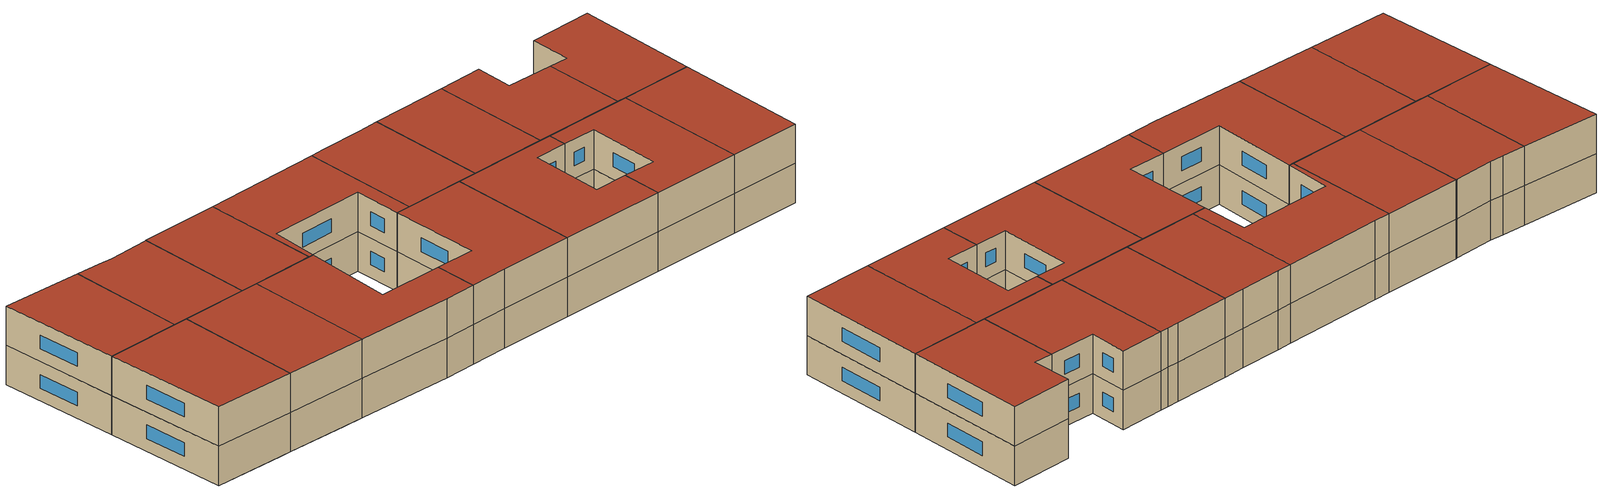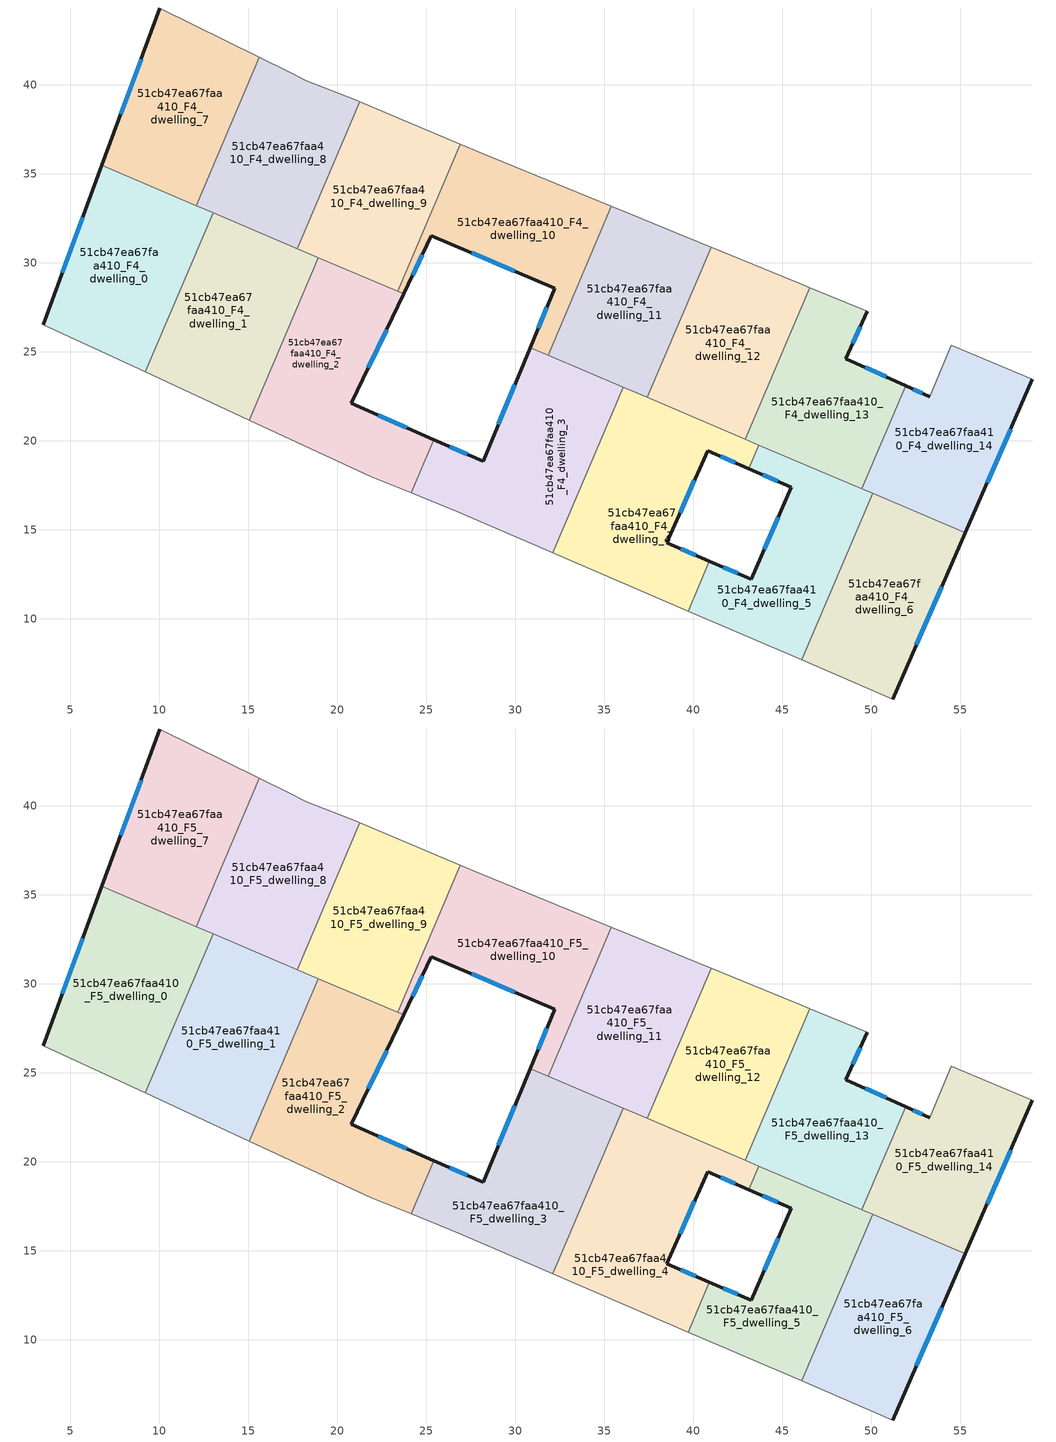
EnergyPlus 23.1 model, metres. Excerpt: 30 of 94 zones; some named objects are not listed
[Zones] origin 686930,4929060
51cb47ea67faa410_F4_dwelling_0
 floor to 51cb47ea67faa410_F3_dwelling_0 (EU_floor_Construction): 12.28,33.13 8.48,24.21 3.47,26.53 6.77,35.47 z12
 floor to 51cb47ea67faa410_F3_dwelling_1 (EU_floor_Construction): 13.03,32.81 9.22,23.86 8.48,24.21 12.28,33.13 z12
 wall outside (EU_wall_Construction): 6.77,35.47 3.47,26.53 z12:15
 wall to 51cb47ea67faa410_F4_dwelling_1 (EU_wall_Construction): 9.22,23.86 13.03,32.81 z12:15
 wall adiabatic (EU_wall_Construction): 3.47,26.53 9.22,23.86 z12:15
 wall to 51cb47ea67faa410_F4_dwelling_7 (EU_wall_Construction): 12.07,33.22 6.77,35.47 z12:15
 wall to 51cb47ea67faa410_F4_dwelling_8 (EU_wall_Construction): 13.03,32.81 12.07,33.22 z12:15
 window (EU_Window_Construction): 5.7,32.56 4.54,29.44 z12.98:14.02
51cb47ea67faa410_F4_dwelling_1
 floor to 51cb47ea67faa410_F3_dwelling_1 (EU_floor_Construction): 17.47,30.92 13.61,21.83 9.22,23.86 13.03,32.81 z12
 floor to 51cb47ea67faa410_F3_dwelling_2 (EU_floor_Construction): 18.94,30.29 15.06,21.16 13.61,21.83 17.47,30.92 z12
 wall to 51cb47ea67faa410_F4_dwelling_2 (EU_wall_Construction): 15.06,21.16 18.94,30.29 z12:15
 wall adiabatic (EU_wall_Construction): 9.22,23.86 15.06,21.16 z12:15
 wall to 51cb47ea67faa410_F4_dwelling_8 (EU_wall_Construction): 17.75,30.8 13.03,32.81 z12:15
 wall to 51cb47ea67faa410_F4_dwelling_9 (EU_wall_Construction): 18.94,30.29 17.75,30.8 z12:15
51cb47ea67faa410_F4_dwelling_10
 floor to 51cb47ea67faa410_F3_dwelling_11 (EU_floor_Construction): 35.41,33.17 31.85,24.8 30.84,25.23 32.23,28.58 25.29,31.51 23.73,28.25 23.41,28.39 26.93,36.66 28.13,36.15 z12
 wall outside (EU_wall_Construction): 23.73,28.25 25.29,31.51 32.23,28.58 30.84,25.23 z12:15
 wall to 51cb47ea67faa410_F4_dwelling_9 (EU_wall_Construction): 26.93,36.66 23.41,28.39 z12:15
 wall adiabatic (EU_wall_Construction): 35.41,33.17 28.13,36.15 26.93,36.66 z12:15
 wall to 51cb47ea67faa410_F4_dwelling_11 (EU_wall_Construction): 31.85,24.8 35.41,33.17 z12:15
 wall to 51cb47ea67faa410_F4_dwelling_2 (EU_wall_Construction): 23.41,28.39 23.73,28.25 z12:15
 wall to 51cb47ea67faa410_F4_dwelling_3 (EU_wall_Construction): 30.84,25.23 31.85,24.8 z12:15
 window (EU_Window_Construction): 24.24,29.31 24.78,30.45 / 31.78,27.49 31.29,26.32 / 27.55,30.56 29.97,29.53 z12.98:14.02
51cb47ea67faa410_F4_dwelling_11
 floor to 51cb47ea67faa410_F3_dwelling_12 (EU_floor_Construction): 39.5,31.49 41.01,30.87 37.42,22.43 31.85,24.8 35.41,33.17 36.44,32.75 z12
 wall adiabatic (EU_wall_Construction): 41.01,30.87 39.5,31.49 36.44,32.75 35.41,33.17 z12:15
 wall to 51cb47ea67faa410_F4_dwelling_12 (EU_wall_Construction): 37.42,22.43 41.01,30.87 z12:15
 wall to 51cb47ea67faa410_F4_dwelling_4 (EU_wall_Construction): 36.07,23 37.42,22.43 z12:15
 wall to 51cb47ea67faa410_F4_dwelling_3 (EU_wall_Construction): 31.85,24.8 36.07,23 z12:15
51cb47ea67faa410_F4_dwelling_12
 floor to 51cb47ea67faa410_F3_dwelling_13 (EU_floor_Construction): 45.96,28.85 46.56,28.6 42.93,20.08 37.42,22.43 41.01,30.87 45.06,29.22 z12
 wall to 51cb47ea67faa410_F4_dwelling_13 (EU_wall_Construction): 42.93,20.08 46.56,28.6 z12:15
 wall adiabatic (EU_wall_Construction): 46.56,28.6 45.96,28.85 45.06,29.22 41.01,30.87 z12:15
 wall to 51cb47ea67faa410_F4_dwelling_4 (EU_wall_Construction): 37.42,22.43 42.93,20.08 z12:15
51cb47ea67faa410_F4_dwelling_13
 floor to 51cb47ea67faa410_F3_dwelling_14 (EU_floor_Construction): 49.78,27.29 48.59,24.62 51.94,23.1 49.47,17.3 42.93,20.08 46.56,28.6 z12
 wall outside (EU_wall_Construction): 51.94,23.1 48.59,24.62 49.78,27.29 z12:15
 wall to 51cb47ea67faa410_F4_dwelling_14 (EU_wall_Construction): 49.47,17.3 51.94,23.1 z12:15
 wall adiabatic (EU_wall_Construction): 49.78,27.29 46.56,28.6 z12:15
 wall to 51cb47ea67faa410_F4_dwelling_5 (EU_wall_Construction): 43.69,19.76 49.47,17.3 z12:15
 wall to 51cb47ea67faa410_F4_dwelling_4 (EU_wall_Construction): 42.93,20.08 43.69,19.76 z12:15
 window (EU_Window_Construction): 48.98,25.49 49.39,26.42 / 50.85,23.59 49.68,24.12 z12.98:14.02
51cb47ea67faa410_F4_dwelling_14
 floor to 51cb47ea67faa410_F3_dwelling_15 (EU_floor_Construction): 59.07,23.46 55.29,14.83 49.47,17.3 51.94,23.1 53.31,22.48 54.5,25.36 z12
 wall outside (EU_wall_Construction): 55.29,14.83 59.07,23.46 / 53.31,22.48 51.94,23.1 z12:15
 wall adiabatic (EU_wall_Construction): 59.07,23.46 54.5,25.36 53.31,22.48 z12:15
 wall to 51cb47ea67faa410_F4_dwelling_6 (EU_wall_Construction): 50.09,17.04 55.29,14.83 z12:15
 wall to 51cb47ea67faa410_F4_dwelling_5 (EU_wall_Construction): 49.47,17.3 50.09,17.04 z12:15
 window (EU_Window_Construction): 56.52,17.63 57.84,20.65 / 52.86,22.68 52.38,22.9 z12.98:14.02
51cb47ea67faa410_F4_dwelling_2
 floor to 51cb47ea67faa410_F3_dwelling_2 (EU_floor_Construction): 22.58,28.74 18.64,19.5 15.06,21.16 18.94,30.29 z12
 floor to 51cb47ea67faa410_F3_dwelling_3 (EU_floor_Construction): 23.73,28.25 20.79,22.1 25.42,20.07 24.15,17.07 21.9,17.99 18.64,19.5 22.58,28.74 z12
 wall outside (EU_wall_Construction): 25.42,20.07 20.79,22.1 23.73,28.25 z12:15
 wall adiabatic (EU_wall_Construction): 15.06,21.16 21.9,17.99 24.15,17.07 z12:15
 wall to 51cb47ea67faa410_F4_dwelling_3 (EU_wall_Construction): 24.15,17.07 25.42,20.07 z12:15
 wall to 51cb47ea67faa410_F4_dwelling_9 (EU_wall_Construction): 23.41,28.39 18.94,30.29 z12:15
 window (EU_Window_Construction): 21.75,24.1 22.78,26.25 / 23.92,20.73 22.3,21.44 z12.98:14.02
51cb47ea67faa410_F4_dwelling_3
 floor to 51cb47ea67faa410_F3_dwelling_3 (EU_floor_Construction): 32.55,24.5 28.59,15.22 26.83,15.98 24.15,17.07 25.42,20.07 28.2,18.85 30.84,25.23 z12
 floor to 51cb47ea67faa410_F3_dwelling_4 (EU_floor_Construction): 36.07,23 32.11,13.71 28.59,15.22 32.55,24.5 z12
 wall outside (EU_wall_Construction): 30.84,25.23 28.2,18.85 25.42,20.07 z12:15
 wall adiabatic (EU_wall_Construction): 24.15,17.07 26.83,15.98 32.11,13.71 z12:15
 wall to 51cb47ea67faa410_F4_dwelling_4 (EU_wall_Construction): 32.11,13.71 36.07,23 z12:15
 window (EU_Window_Construction): 27.3,19.24 26.33,19.67 / 29.98,23.15 29.06,20.92 z12.98:14.02
51cb47ea67faa410_F4_dwelling_4
 floor to 51cb47ea67faa410_F3_dwelling_4 (EU_floor_Construction): 37.58,22.36 33.62,13.06 32.11,13.71 36.07,23 z12
 floor to 51cb47ea67faa410_F3_dwelling_5 (EU_floor_Construction): 43.69,19.76 43.13,18.44 40.81,19.45 38.53,14.28 40.92,13.23 39.72,10.43 33.62,13.06 37.58,22.36 z12
 wall outside (EU_wall_Construction): 40.92,13.24 38.53,14.28 40.81,19.45 43.13,18.44 z12:15
 wall to 51cb47ea67faa410_F4_dwelling_5 (EU_wall_Construction): 39.72,10.43 40.92,13.24 / 43.13,18.44 43.69,19.76 z12:15
 wall adiabatic (EU_wall_Construction): 32.11,13.71 39.72,10.43 z12:15
 window (EU_Window_Construction): 41.56,19.12 42.38,18.77 / 39.27,15.96 40.07,17.77 / 40.14,13.57 39.31,13.94 z12.98:14.02
51cb47ea67faa410_F4_dwelling_5
 floor to 51cb47ea67faa410_F3_dwelling_6 (EU_floor_Construction): 50.09,17.04 46.11,7.68 40.23,10.21 41.42,13.01 43.27,12.21 45.52,17.4 43.64,18.22 44.2,19.54 z12
 floor to 51cb47ea67faa410_F3_dwelling_5 (EU_floor_Construction): 41.42,13.01 40.23,10.21 39.72,10.43 40.92,13.23 z12; 44.2,19.54 43.64,18.22 43.13,18.44 43.69,19.76 z12
 wall outside (EU_wall_Construction): 43.13,18.44 45.52,17.4 43.27,12.21 40.92,13.24 z12:15
 wall to 51cb47ea67faa410_F4_dwelling_6 (EU_wall_Construction): 46.11,7.68 50.09,17.04 z12:15
 wall adiabatic (EU_wall_Construction): 39.72,10.43 46.11,7.68 z12:15
 window (EU_Window_Construction): 42.5,12.54 41.68,12.9 / 44.79,15.71 44,13.9 / 43.91,18.1 44.74,17.74 z12.98:14.02
51cb47ea67faa410_F4_dwelling_6
 floor to 51cb47ea67faa410_F3_dwelling_7 (EU_floor_Construction): 55.29,14.83 51.21,5.49 46.27,7.61 50.25,16.97 z12
 floor to 51cb47ea67faa410_F3_dwelling_6 (EU_floor_Construction): 50.25,16.97 46.27,7.61 46.11,7.68 50.09,17.04 z12
 wall outside (EU_wall_Construction): 51.21,5.49 55.29,14.83 z12:15
 wall adiabatic (EU_wall_Construction): 46.11,7.68 51.21,5.49 z12:15
 window (EU_Window_Construction): 52.54,8.53 53.96,11.79 z12.98:14.02
51cb47ea67faa410_F4_dwelling_7
 floor to 51cb47ea67faa410_F3_dwelling_8 (EU_floor_Construction): 15.61,41.55 12.07,33.21 6.77,35.47 10.04,44.32 z12
 wall outside (EU_wall_Construction): 10.04,44.32 6.77,35.47 z12:15
 wall to 51cb47ea67faa410_F4_dwelling_8 (EU_wall_Construction): 12.07,33.21 15.61,41.55 z12:15
 wall adiabatic (EU_wall_Construction): 15.61,41.55 10.04,44.32 z12:15
 window (EU_Window_Construction): 8.98,41.44 7.83,38.35 z12.98:14.02
51cb47ea67faa410_F4_dwelling_8
 floor to 51cb47ea67faa410_F3_dwelling_9 (EU_floor_Construction): 21.16,39.1 21.26,39.05 17.75,30.8 12.07,33.21 15.61,41.55 17.27,40.73 18.27,40.23 z12
 wall adiabatic (EU_wall_Construction): 21.26,39.05 21.16,39.1 18.27,40.23 17.27,40.73 15.61,41.55 z12:15
 wall to 51cb47ea67faa410_F4_dwelling_9 (EU_wall_Construction): 17.75,30.8 21.26,39.05 z12:15
51cb47ea67faa410_F4_dwelling_9
 floor to 51cb47ea67faa410_F3_dwelling_10 (EU_floor_Construction): 26.93,36.66 23.41,28.39 17.75,30.8 21.26,39.05 z12
 wall adiabatic (EU_wall_Construction): 26.93,36.66 21.26,39.05 z12:15
51cb47ea67faa410_F5_dwelling_0
 floor to 51cb47ea67faa410_F4_dwelling_0 (EU_floor_Construction): 13.03,32.81 9.22,23.86 3.47,26.53 6.77,35.47 z15
 wall outside (EU_wall_Construction): 6.77,35.47 3.47,26.53 z15:18
 wall to 51cb47ea67faa410_F5_dwelling_1 (EU_wall_Construction): 9.22,23.86 13.03,32.81 z15:18
 wall adiabatic (EU_wall_Construction): 3.47,26.53 9.22,23.86 z15:18
 wall to 51cb47ea67faa410_F5_dwelling_7 (EU_wall_Construction): 12.07,33.22 6.77,35.47 z15:18
 wall to 51cb47ea67faa410_F5_dwelling_8 (EU_wall_Construction): 13.03,32.81 12.07,33.22 z15:18
 window (EU_Window_Construction): 5.7,32.56 4.54,29.44 z15.98:17.02
 roof outside (EU_roof_Construction): 9.22,23.86 13.03,32.81 6.77,35.47 3.47,26.53 z18
51cb47ea67faa410_F5_dwelling_1
 floor to 51cb47ea67faa410_F4_dwelling_1 (EU_floor_Construction): 18.94,30.29 15.06,21.16 9.22,23.86 13.03,32.81 z15
 wall to 51cb47ea67faa410_F5_dwelling_2 (EU_wall_Construction): 15.06,21.16 18.94,30.29 z15:18
 wall adiabatic (EU_wall_Construction): 9.22,23.86 15.06,21.16 z15:18
 wall to 51cb47ea67faa410_F5_dwelling_8 (EU_wall_Construction): 17.75,30.8 13.03,32.81 z15:18
 wall to 51cb47ea67faa410_F5_dwelling_9 (EU_wall_Construction): 18.94,30.29 17.75,30.8 z15:18
 roof outside (EU_roof_Construction): 15.06,21.16 18.94,30.29 13.03,32.81 9.22,23.86 z18
51cb47ea67faa410_F5_dwelling_10
 floor to 51cb47ea67faa410_F4_dwelling_10 (EU_floor_Construction): 35.41,33.17 31.85,24.8 30.84,25.23 32.23,28.58 25.29,31.51 23.73,28.25 23.41,28.39 26.93,36.66 28.13,36.15 z15
 wall outside (EU_wall_Construction): 23.73,28.25 25.29,31.51 32.23,28.58 30.84,25.23 z15:18
 wall to 51cb47ea67faa410_F5_dwelling_9 (EU_wall_Construction): 26.93,36.66 23.41,28.39 z15:18
 wall adiabatic (EU_wall_Construction): 35.41,33.17 28.13,36.15 26.93,36.66 z15:18
 wall to 51cb47ea67faa410_F5_dwelling_11 (EU_wall_Construction): 31.85,24.8 35.41,33.17 z15:18
 wall to 51cb47ea67faa410_F5_dwelling_2 (EU_wall_Construction): 23.41,28.39 23.73,28.25 z15:18
 wall to 51cb47ea67faa410_F5_dwelling_3 (EU_wall_Construction): 30.84,25.23 31.85,24.8 z15:18
 window (EU_Window_Construction): 24.24,29.31 24.78,30.45 / 31.78,27.49 31.29,26.32 / 27.55,30.56 29.97,29.53 z15.98:17.02
 roof outside (EU_roof_Construction): 31.85,24.8 35.41,33.17 28.13,36.15 26.93,36.66 23.41,28.39 23.73,28.25 25.29,31.51 32.23,28.58 30.84,25.23 z18
51cb47ea67faa410_F5_dwelling_11
 floor to 51cb47ea67faa410_F4_dwelling_11 (EU_floor_Construction): 39.5,31.49 41.01,30.87 37.42,22.43 31.85,24.8 35.41,33.17 36.44,32.75 z15
 wall adiabatic (EU_wall_Construction): 41.01,30.87 39.5,31.49 36.44,32.75 35.41,33.17 z15:18
 wall to 51cb47ea67faa410_F5_dwelling_12 (EU_wall_Construction): 37.42,22.43 41.01,30.87 z15:18
 wall to 51cb47ea67faa410_F5_dwelling_4 (EU_wall_Construction): 36.07,23 37.42,22.43 z15:18
 wall to 51cb47ea67faa410_F5_dwelling_3 (EU_wall_Construction): 31.85,24.8 36.07,23 z15:18
 roof outside (EU_roof_Construction): 37.42,22.43 41.01,30.87 39.5,31.49 36.44,32.75 35.41,33.17 31.85,24.8 z18
51cb47ea67faa410_F5_dwelling_12
 floor to 51cb47ea67faa410_F4_dwelling_12 (EU_floor_Construction): 45.96,28.85 46.56,28.6 42.93,20.08 37.42,22.43 41.01,30.87 45.06,29.22 z15
 wall to 51cb47ea67faa410_F5_dwelling_13 (EU_wall_Construction): 42.93,20.08 46.56,28.6 z15:18
 wall adiabatic (EU_wall_Construction): 46.56,28.6 45.96,28.85 45.06,29.22 41.01,30.87 z15:18
 wall to 51cb47ea67faa410_F5_dwelling_4 (EU_wall_Construction): 37.42,22.43 42.93,20.08 z15:18
 roof outside (EU_roof_Construction): 42.93,20.08 46.56,28.6 45.96,28.85 45.06,29.22 41.01,30.87 37.42,22.43 z18
51cb47ea67faa410_F5_dwelling_13
 floor to 51cb47ea67faa410_F4_dwelling_13 (EU_floor_Construction): 49.78,27.29 48.59,24.62 51.94,23.1 49.47,17.3 42.93,20.08 46.56,28.6 z15
 wall outside (EU_wall_Construction): 51.94,23.1 48.59,24.62 49.78,27.29 z15:18
 wall to 51cb47ea67faa410_F5_dwelling_14 (EU_wall_Construction): 49.47,17.3 51.94,23.1 z15:18
 wall adiabatic (EU_wall_Construction): 49.78,27.29 46.56,28.6 z15:18
 wall to 51cb47ea67faa410_F5_dwelling_5 (EU_wall_Construction): 43.69,19.76 49.47,17.3 z15:18
 wall to 51cb47ea67faa410_F5_dwelling_4 (EU_wall_Construction): 42.93,20.08 43.69,19.76 z15:18
 window (EU_Window_Construction): 48.98,25.49 49.39,26.42 / 50.85,23.59 49.68,24.12 z15.98:17.02
 roof outside (EU_roof_Construction): 49.47,17.3 51.94,23.1 48.59,24.62 49.78,27.29 46.56,28.6 42.93,20.08 z18
51cb47ea67faa410_F5_dwelling_14
 floor to 51cb47ea67faa410_F4_dwelling_14 (EU_floor_Construction): 59.07,23.46 55.29,14.83 49.47,17.3 51.94,23.1 53.31,22.48 54.5,25.36 z15
 wall outside (EU_wall_Construction): 55.29,14.83 59.07,23.46 / 53.31,22.48 51.94,23.1 z15:18
 wall adiabatic (EU_wall_Construction): 59.07,23.46 54.5,25.36 53.31,22.48 z15:18
 wall to 51cb47ea67faa410_F5_dwelling_6 (EU_wall_Construction): 50.09,17.04 55.29,14.83 z15:18
 wall to 51cb47ea67faa410_F5_dwelling_5 (EU_wall_Construction): 49.47,17.3 50.09,17.04 z15:18
 window (EU_Window_Construction): 56.52,17.63 57.84,20.65 / 52.86,22.68 52.38,22.9 z15.98:17.02
 roof outside (EU_roof_Construction): 55.29,14.83 59.07,23.46 54.5,25.36 53.31,22.48 51.94,23.1 49.47,17.3 z18
51cb47ea67faa410_F5_dwelling_2
 floor to 51cb47ea67faa410_F4_dwelling_2 (EU_floor_Construction): 23.73,28.25 20.79,22.1 25.42,20.07 24.15,17.07 21.9,17.99 15.06,21.16 18.94,30.29 z15
 wall outside (EU_wall_Construction): 25.42,20.07 20.79,22.1 23.73,28.25 z15:18
 wall adiabatic (EU_wall_Construction): 15.06,21.16 21.9,17.99 24.15,17.07 z15:18
 wall to 51cb47ea67faa410_F5_dwelling_3 (EU_wall_Construction): 24.15,17.07 25.42,20.07 z15:18
 wall to 51cb47ea67faa410_F5_dwelling_9 (EU_wall_Construction): 23.41,28.39 18.94,30.29 z15:18
 window (EU_Window_Construction): 21.75,24.1 22.78,26.25 / 23.92,20.73 22.3,21.44 z15.98:17.02
 roof outside (EU_roof_Construction): 24.15,17.07 25.42,20.07 20.79,22.1 23.73,28.25 18.94,30.29 15.06,21.16 21.9,17.99 z18
51cb47ea67faa410_F5_dwelling_3
 floor to 51cb47ea67faa410_F4_dwelling_3 (EU_floor_Construction): 36.07,23 32.11,13.71 26.83,15.98 24.15,17.07 25.42,20.07 28.2,18.85 30.84,25.23 z15
 wall outside (EU_wall_Construction): 30.84,25.23 28.2,18.85 25.42,20.07 z15:18
 wall adiabatic (EU_wall_Construction): 24.15,17.07 26.83,15.98 32.11,13.71 z15:18
 wall to 51cb47ea67faa410_F5_dwelling_4 (EU_wall_Construction): 32.11,13.71 36.07,23 z15:18
 window (EU_Window_Construction): 27.3,19.24 26.33,19.67 / 29.98,23.15 29.06,20.92 z15.98:17.02
 roof outside (EU_roof_Construction): 32.11,13.71 36.07,23 30.84,25.23 28.2,18.85 25.42,20.07 24.15,17.07 26.83,15.98 z18
51cb47ea67faa410_F5_dwelling_4
 floor to 51cb47ea67faa410_F4_dwelling_4 (EU_floor_Construction): 43.69,19.76 43.13,18.44 40.81,19.45 38.53,14.28 40.92,13.24 39.72,10.43 32.11,13.71 36.07,23 z15
 wall outside (EU_wall_Construction): 40.92,13.24 38.53,14.28 40.81,19.45 43.13,18.44 z15:18
 wall to 51cb47ea67faa410_F5_dwelling_5 (EU_wall_Construction): 39.72,10.43 40.92,13.24 / 43.13,18.44 43.69,19.76 z15:18
 wall adiabatic (EU_wall_Construction): 32.11,13.71 39.72,10.43 z15:18
 window (EU_Window_Construction): 41.56,19.12 42.38,18.77 / 39.27,15.96 40.07,17.77 / 40.14,13.57 39.31,13.94 z15.98:17.02
 roof outside (EU_roof_Construction): 40.92,13.24 38.53,14.28 40.81,19.45 43.13,18.44 43.69,19.76 36.07,23 32.11,13.71 39.72,10.43 z18
51cb47ea67faa410_F5_dwelling_5
 floor to 51cb47ea67faa410_F4_dwelling_5 (EU_floor_Construction): 50.09,17.04 46.11,7.68 39.72,10.43 40.92,13.24 43.27,12.21 45.52,17.4 43.13,18.44 43.69,19.76 z15
 wall outside (EU_wall_Construction): 43.13,18.44 45.52,17.4 43.27,12.21 40.92,13.24 z15:18
 wall to 51cb47ea67faa410_F5_dwelling_6 (EU_wall_Construction): 46.11,7.68 50.09,17.04 z15:18
 wall adiabatic (EU_wall_Construction): 39.72,10.43 46.11,7.68 z15:18
 window (EU_Window_Construction): 42.5,12.54 41.68,12.9 / 44.79,15.71 44,13.9 / 43.91,18.1 44.74,17.74 z15.98:17.02
 roof outside (EU_roof_Construction): 46.11,7.68 50.09,17.04 43.69,19.76 43.13,18.44 45.52,17.4 43.27,12.21 40.92,13.24 39.72,10.43 z18
51cb47ea67faa410_F5_dwelling_6
 floor to 51cb47ea67faa410_F4_dwelling_6 (EU_floor_Construction): 55.29,14.83 51.21,5.49 46.11,7.68 50.09,17.04 z15
 wall outside (EU_wall_Construction): 51.21,5.49 55.29,14.83 z15:18
 wall adiabatic (EU_wall_Construction): 46.11,7.68 51.21,5.49 z15:18
 window (EU_Window_Construction): 52.54,8.53 53.96,11.79 z15.98:17.02
 roof outside (EU_roof_Construction): 51.21,5.49 55.29,14.83 50.09,17.04 46.11,7.68 z18
51cb47ea67faa410_F5_dwelling_7
 floor to 51cb47ea67faa410_F4_dwelling_7 (EU_floor_Construction): 15.61,41.55 12.07,33.21 6.77,35.47 10.04,44.32 z15
 wall outside (EU_wall_Construction): 10.04,44.32 6.77,35.47 z15:18
 wall to 51cb47ea67faa410_F5_dwelling_8 (EU_wall_Construction): 12.07,33.21 15.61,41.55 z15:18
 wall adiabatic (EU_wall_Construction): 15.61,41.55 10.04,44.32 z15:18
 window (EU_Window_Construction): 8.98,41.44 7.83,38.35 z15.98:17.02
 roof outside (EU_roof_Construction): 12.07,33.21 15.61,41.55 10.04,44.32 6.77,35.47 z18
51cb47ea67faa410_F5_dwelling_8
 floor to 51cb47ea67faa410_F4_dwelling_8 (EU_floor_Construction): 21.16,39.1 21.26,39.05 17.75,30.8 12.07,33.21 15.61,41.55 17.27,40.73 18.27,40.23 z15
 wall adiabatic (EU_wall_Construction): 21.26,39.05 21.16,39.1 18.27,40.23 17.27,40.73 15.61,41.55 z15:18
 wall to 51cb47ea67faa410_F5_dwelling_9 (EU_wall_Construction): 17.75,30.8 21.26,39.05 z15:18
 roof outside (EU_roof_Construction): 17.75,30.8 21.26,39.05 21.16,39.1 18.27,40.23 17.27,40.73 15.61,41.55 12.07,33.21 z18
51cb47ea67faa410_F5_dwelling_9
 floor to 51cb47ea67faa410_F4_dwelling_9 (EU_floor_Construction): 26.93,36.66 23.41,28.39 17.75,30.8 21.26,39.05 z15
 wall adiabatic (EU_wall_Construction): 26.93,36.66 21.26,39.05 z15:18
 roof outside (EU_roof_Construction): 23.41,28.39 26.93,36.66 21.26,39.05 17.75,30.8 z18
[Building]
EU S2 Campaign: North Axis=0; Terrain=City; Solar Distribution=FullExterior
[Site:Location]
Bologna: Latitude=44.5; Longitude=11.25; Time Zone=1; Elevation=37
[SizingPeriod:WeatherFileDays]
AnnualSizingPeriod: Begin Month=1; Begin Day of Month=1; End Month=12; End Day of Month=31; Day of Week for Start Day=Monday; Use Weather File Daylight Saving Period=No; Use Weather File Rain and Snow Indicators=No
[MATERIAL]
EU_InternalMass_Material: Roughness=MediumRough; Thickness=0.1; Conductivity=1; Density=1800; Specific Heat=900; Thermal Absorptance=0.9; Solar Absorptance=0.7; Visible Absorptance=0.7
[MATERIAL:NOMASS] Roughness=MediumRough; Thermal Absorptance=0.9; Solar Absorptance=0.7; Visible Absorptance=0.7
Name | Thermal Resistance
EU_wall_NoMass | 0.905828
EU_roof_NoMass | 0.37593
EU_floor_NoMass | 0.67114
[WINDOWMATERIAL:SIMPLEGLAZINGSYSTEM]
EU_Window_SimpleGlazing: UFactor=4.52486; Solar Heat Gain Coefficient=0.85; Visible Transmittance=0.85
[CONSTRUCTION]
EU_wall_Construction: EU_wall_NoMass
EU_roof_Construction: EU_roof_NoMass
EU_floor_Construction: EU_floor_NoMass
EU_Window_Construction: EU_Window_SimpleGlazing
EU_InternalMass_Construction: EU_InternalMass_Material
[ZONE] Type=1; Multiplier=1; Ceiling Height=autocalculate; Floor Area=autocalculate; Part of Total Floor Area=Yes
Name | Volume
51cb47ea67faa410_F4_dwelling_0; 51cb47ea67faa410_F5_dwelling_0 | 189.412
51cb47ea67faa410_F4_dwelling_1; 51cb47ea67faa410_F5_dwelling_1 | 189.441
51cb47ea67faa410_F4_dwelling_10; 51cb47ea67faa410_F5_dwelling_10 | 165.76
51cb47ea67faa410_F4_dwelling_11; 51cb47ea67faa410_F5_dwelling_11 | 165.758
51cb47ea67faa410_F4_dwelling_12; 51cb47ea67faa410_F5_dwelling_12 | 165.762
51cb47ea67faa410_F4_dwelling_13; 51cb47ea67faa410_F5_dwelling_13 | 165.73
51cb47ea67faa410_F4_dwelling_14; 51cb47ea67faa410_F5_dwelling_14 | 165.805
51cb47ea67faa410_F4_dwelling_2; 51cb47ea67faa410_F5_dwelling_2 | 200.218
51cb47ea67faa410_F4_dwelling_3; 51cb47ea67faa410_F5_dwelling_3 | 199.844
51cb47ea67faa410_F4_dwelling_4; 51cb47ea67faa410_F5_dwelling_4 | 208.136
51cb47ea67faa410_F4_dwelling_5; 51cb47ea67faa410_F5_dwelling_5 | 167.785
51cb47ea67faa410_F4_dwelling_6; 51cb47ea67faa410_F5_dwelling_6 | 171.128
51cb47ea67faa410_F4_dwelling_7; 51cb47ea67faa410_F5_dwelling_7 | 165.757
51cb47ea67faa410_F4_dwelling_8; 51cb47ea67faa410_F5_dwelling_8 | 165.747
51cb47ea67faa410_F4_dwelling_9; 51cb47ea67faa410_F5_dwelling_9 | 165.741
[INTERNALMASS] Construction=EU_InternalMass_Construction
Name | Zone or ZoneList | Surface Area
51cb47ea67faa410_F4_dwelling_0_EU_InternalMass | 51cb47ea67faa410_F4_dwelling_0 | 63.1373
51cb47ea67faa410_F4_dwelling_1_EU_InternalMass | 51cb47ea67faa410_F4_dwelling_1 | 63.1466
51cb47ea67faa410_F4_dwelling_2_EU_InternalMass | 51cb47ea67faa410_F4_dwelling_2 | 66.7389
51cb47ea67faa410_F4_dwelling_3_EU_InternalMass | 51cb47ea67faa410_F4_dwelling_3 | 66.6171
51cb47ea67faa410_F4_dwelling_4_EU_InternalMass | 51cb47ea67faa410_F4_dwelling_4 | 69.3793
51cb47ea67faa410_F4_dwelling_5_EU_InternalMass | 51cb47ea67faa410_F4_dwelling_5 | 55.9286
51cb47ea67faa410_F4_dwelling_6_EU_InternalMass | 51cb47ea67faa410_F4_dwelling_6 | 57.0374
51cb47ea67faa410_F4_dwelling_7_EU_InternalMass | 51cb47ea67faa410_F4_dwelling_7 | 55.2525
51cb47ea67faa410_F4_dwelling_8_EU_InternalMass | 51cb47ea67faa410_F4_dwelling_8 | 55.2487
51cb47ea67faa410_F4_dwelling_9_EU_InternalMass | 51cb47ea67faa410_F4_dwelling_9 | 55.2471
51cb47ea67faa410_F4_dwelling_10_EU_InternalMass | 51cb47ea67faa410_F4_dwelling_10 | 55.253
51cb47ea67faa410_F4_dwelling_11_EU_InternalMass | 51cb47ea67faa410_F4_dwelling_11 | 55.2525
51cb47ea67faa410_F4_dwelling_12_EU_InternalMass | 51cb47ea67faa410_F4_dwelling_12 | 55.2541
51cb47ea67faa410_F4_dwelling_13_EU_InternalMass | 51cb47ea67faa410_F4_dwelling_13 | 55.2434
51cb47ea67faa410_F4_dwelling_14_EU_InternalMass | 51cb47ea67faa410_F4_dwelling_14 | 55.2506
51cb47ea67faa410_F5_dwelling_0_EU_InternalMass | 51cb47ea67faa410_F5_dwelling_0 | 63.1373
51cb47ea67faa410_F5_dwelling_1_EU_InternalMass | 51cb47ea67faa410_F5_dwelling_1 | 63.1466
51cb47ea67faa410_F5_dwelling_2_EU_InternalMass | 51cb47ea67faa410_F5_dwelling_2 | 66.7389
51cb47ea67faa410_F5_dwelling_3_EU_InternalMass | 51cb47ea67faa410_F5_dwelling_3 | 66.6171
51cb47ea67faa410_F5_dwelling_4_EU_InternalMass | 51cb47ea67faa410_F5_dwelling_4 | 69.3793
51cb47ea67faa410_F5_dwelling_5_EU_InternalMass | 51cb47ea67faa410_F5_dwelling_5 | 55.9286
51cb47ea67faa410_F5_dwelling_6_EU_InternalMass | 51cb47ea67faa410_F5_dwelling_6 | 57.0374
51cb47ea67faa410_F5_dwelling_7_EU_InternalMass | 51cb47ea67faa410_F5_dwelling_7 | 55.2525
51cb47ea67faa410_F5_dwelling_8_EU_InternalMass | 51cb47ea67faa410_F5_dwelling_8 | 55.2487
51cb47ea67faa410_F5_dwelling_9_EU_InternalMass | 51cb47ea67faa410_F5_dwelling_9 | 55.2471
51cb47ea67faa410_F5_dwelling_10_EU_InternalMass | 51cb47ea67faa410_F5_dwelling_10 | 55.253
51cb47ea67faa410_F5_dwelling_11_EU_InternalMass | 51cb47ea67faa410_F5_dwelling_11 | 55.2525
51cb47ea67faa410_F5_dwelling_12_EU_InternalMass | 51cb47ea67faa410_F5_dwelling_12 | 55.2541
51cb47ea67faa410_F5_dwelling_13_EU_InternalMass | 51cb47ea67faa410_F5_dwelling_13 | 55.2434
51cb47ea67faa410_F5_dwelling_14_EU_InternalMass | 51cb47ea67faa410_F5_dwelling_14 | 55.2506
[OTHEREQUIPMENT] Fuel Type=Electricity; Design Level Calculation Method=Watts/Area; Power per Zone Floor Area=1; Fraction Latent=0; Fraction Radiant=0; Fraction Lost=0; Carbon Dioxide Generation Rate=0; EndUse Subcategory=EU_Step8_InternalGains
Name | Zone or ZoneList or Space or SpaceList | Schedule
EU_Step8_InternalGain_51cb47ea67faa410_F4_dwelling_0_f000 | 51cb47ea67faa410_F4_dwelling_0 | EU_Step8_GainSchedule_51cb47ea67faa410_F4_dwelling_0_f000
EU_Step8_InternalGain_51cb47ea67faa410_F4_dwelling_1_f000 | 51cb47ea67faa410_F4_dwelling_1 | EU_Step8_GainSchedule_51cb47ea67faa410_F4_dwelling_1_f000
EU_Step8_InternalGain_51cb47ea67faa410_F4_dwelling_2_f000 | 51cb47ea67faa410_F4_dwelling_2 | EU_Step8_GainSchedule_51cb47ea67faa410_F4_dwelling_2_f000
EU_Step8_InternalGain_51cb47ea67faa410_F4_dwelling_3_f000 | 51cb47ea67faa410_F4_dwelling_3 | EU_Step8_GainSchedule_51cb47ea67faa410_F4_dwelling_3_f000
EU_Step8_InternalGain_51cb47ea67faa410_F4_dwelling_4_f000 | 51cb47ea67faa410_F4_dwelling_4 | EU_Step8_GainSchedule_51cb47ea67faa410_F4_dwelling_4_f000
EU_Step8_InternalGain_51cb47ea67faa410_F4_dwelling_5_f000 | 51cb47ea67faa410_F4_dwelling_5 | EU_Step8_GainSchedule_51cb47ea67faa410_F4_dwelling_5_f000
EU_Step8_InternalGain_51cb47ea67faa410_F4_dwelling_6_f000 | 51cb47ea67faa410_F4_dwelling_6 | EU_Step8_GainSchedule_51cb47ea67faa410_F4_dwelling_6_f000
EU_Step8_InternalGain_51cb47ea67faa410_F4_dwelling_7_f000 | 51cb47ea67faa410_F4_dwelling_7 | EU_Step8_GainSchedule_51cb47ea67faa410_F4_dwelling_7_f000
EU_Step8_InternalGain_51cb47ea67faa410_F4_dwelling_8_f000 | 51cb47ea67faa410_F4_dwelling_8 | EU_Step8_GainSchedule_51cb47ea67faa410_F4_dwelling_8_f000
EU_Step8_InternalGain_51cb47ea67faa410_F4_dwelling_9_f000 | 51cb47ea67faa410_F4_dwelling_9 | EU_Step8_GainSchedule_51cb47ea67faa410_F4_dwelling_9_f000
EU_Step8_InternalGain_51cb47ea67faa410_F4_dwelling_10_f000 | 51cb47ea67faa410_F4_dwelling_10 | EU_Step8_GainSchedule_51cb47ea67faa410_F4_dwelling_10_f000
EU_Step8_InternalGain_51cb47ea67faa410_F4_dwelling_11_f000 | 51cb47ea67faa410_F4_dwelling_11 | EU_Step8_GainSchedule_51cb47ea67faa410_F4_dwelling_11_f000
EU_Step8_InternalGain_51cb47ea67faa410_F4_dwelling_12_f000 | 51cb47ea67faa410_F4_dwelling_12 | EU_Step8_GainSchedule_51cb47ea67faa410_F4_dwelling_12_f000
EU_Step8_InternalGain_51cb47ea67faa410_F4_dwelling_13_f000 | 51cb47ea67faa410_F4_dwelling_13 | EU_Step8_GainSchedule_51cb47ea67faa410_F4_dwelling_13_f000
EU_Step8_InternalGain_51cb47ea67faa410_F4_dwelling_14_f000 | 51cb47ea67faa410_F4_dwelling_14 | EU_Step8_GainSchedule_51cb47ea67faa410_F4_dwelling_14_f000
EU_Step8_InternalGain_51cb47ea67faa410_F5_dwelling_0_f000 | 51cb47ea67faa410_F5_dwelling_0 | EU_Step8_GainSchedule_51cb47ea67faa410_F5_dwelling_0_f000
EU_Step8_InternalGain_51cb47ea67faa410_F5_dwelling_1_f000 | 51cb47ea67faa410_F5_dwelling_1 | EU_Step8_GainSchedule_51cb47ea67faa410_F5_dwelling_1_f000
EU_Step8_InternalGain_51cb47ea67faa410_F5_dwelling_2_f000 | 51cb47ea67faa410_F5_dwelling_2 | EU_Step8_GainSchedule_51cb47ea67faa410_F5_dwelling_2_f000
EU_Step8_InternalGain_51cb47ea67faa410_F5_dwelling_3_f000 | 51cb47ea67faa410_F5_dwelling_3 | EU_Step8_GainSchedule_51cb47ea67faa410_F5_dwelling_3_f000
EU_Step8_InternalGain_51cb47ea67faa410_F5_dwelling_4_f000 | 51cb47ea67faa410_F5_dwelling_4 | EU_Step8_GainSchedule_51cb47ea67faa410_F5_dwelling_4_f000
EU_Step8_InternalGain_51cb47ea67faa410_F5_dwelling_5_f000 | 51cb47ea67faa410_F5_dwelling_5 | EU_Step8_GainSchedule_51cb47ea67faa410_F5_dwelling_5_f000
EU_Step8_InternalGain_51cb47ea67faa410_F5_dwelling_6_f000 | 51cb47ea67faa410_F5_dwelling_6 | EU_Step8_GainSchedule_51cb47ea67faa410_F5_dwelling_6_f000
EU_Step8_InternalGain_51cb47ea67faa410_F5_dwelling_7_f000 | 51cb47ea67faa410_F5_dwelling_7 | EU_Step8_GainSchedule_51cb47ea67faa410_F5_dwelling_7_f000
EU_Step8_InternalGain_51cb47ea67faa410_F5_dwelling_8_f000 | 51cb47ea67faa410_F5_dwelling_8 | EU_Step8_GainSchedule_51cb47ea67faa410_F5_dwelling_8_f000
EU_Step8_InternalGain_51cb47ea67faa410_F5_dwelling_9_f000 | 51cb47ea67faa410_F5_dwelling_9 | EU_Step8_GainSchedule_51cb47ea67faa410_F5_dwelling_9_f000
EU_Step8_InternalGain_51cb47ea67faa410_F5_dwelling_10_f000 | 51cb47ea67faa410_F5_dwelling_10 | EU_Step8_GainSchedule_51cb47ea67faa410_F5_dwelling_10_f000
EU_Step8_InternalGain_51cb47ea67faa410_F5_dwelling_11_f000 | 51cb47ea67faa410_F5_dwelling_11 | EU_Step8_GainSchedule_51cb47ea67faa410_F5_dwelling_11_f000
EU_Step8_InternalGain_51cb47ea67faa410_F5_dwelling_12_f000 | 51cb47ea67faa410_F5_dwelling_12 | EU_Step8_GainSchedule_51cb47ea67faa410_F5_dwelling_12_f000
EU_Step8_InternalGain_51cb47ea67faa410_F5_dwelling_13_f000 | 51cb47ea67faa410_F5_dwelling_13 | EU_Step8_GainSchedule_51cb47ea67faa410_F5_dwelling_13_f000
EU_Step8_InternalGain_51cb47ea67faa410_F5_dwelling_14_f000 | 51cb47ea67faa410_F5_dwelling_14 | EU_Step8_GainSchedule_51cb47ea67faa410_F5_dwelling_14_f000
[ZONEVENTILATION:DESIGNFLOWRATE] Schedule=EU_AlwaysOn; Design Flow Rate Calculation Method=AirChanges/Hour; Air Changes per Hour=0.73129; Ventilation Type=Natural; Fan Pressure Rise=0; Fan Total Efficiency=1; Constant Term Coefficient=1; Temperature Term Coefficient=0; Velocity Term Coefficient=0; Velocity Squared Term Coefficient=0; Minimum Indoor Temperature=-100; Maximum Indoor Temperature=100; Delta Temperature=-100; Minimum Outdoor Temperature=-100; Maximum Outdoor Temperature=100; Maximum Wind Speed=40
Name | Zone or ZoneList or Space or SpaceList
EU_ConstantAir_51cb47ea67faa410_F4_dwelling_0 | 51cb47ea67faa410_F4_dwelling_0
EU_ConstantAir_51cb47ea67faa410_F4_dwelling_1 | 51cb47ea67faa410_F4_dwelling_1
EU_ConstantAir_51cb47ea67faa410_F4_dwelling_2 | 51cb47ea67faa410_F4_dwelling_2
EU_ConstantAir_51cb47ea67faa410_F4_dwelling_3 | 51cb47ea67faa410_F4_dwelling_3
EU_ConstantAir_51cb47ea67faa410_F4_dwelling_4 | 51cb47ea67faa410_F4_dwelling_4
EU_ConstantAir_51cb47ea67faa410_F4_dwelling_5 | 51cb47ea67faa410_F4_dwelling_5
EU_ConstantAir_51cb47ea67faa410_F4_dwelling_6 | 51cb47ea67faa410_F4_dwelling_6
EU_ConstantAir_51cb47ea67faa410_F4_dwelling_7 | 51cb47ea67faa410_F4_dwelling_7
EU_ConstantAir_51cb47ea67faa410_F4_dwelling_8 | 51cb47ea67faa410_F4_dwelling_8
EU_ConstantAir_51cb47ea67faa410_F4_dwelling_9 | 51cb47ea67faa410_F4_dwelling_9
EU_ConstantAir_51cb47ea67faa410_F4_dwelling_10 | 51cb47ea67faa410_F4_dwelling_10
EU_ConstantAir_51cb47ea67faa410_F4_dwelling_11 | 51cb47ea67faa410_F4_dwelling_11
EU_ConstantAir_51cb47ea67faa410_F4_dwelling_12 | 51cb47ea67faa410_F4_dwelling_12
EU_ConstantAir_51cb47ea67faa410_F4_dwelling_13 | 51cb47ea67faa410_F4_dwelling_13
EU_ConstantAir_51cb47ea67faa410_F4_dwelling_14 | 51cb47ea67faa410_F4_dwelling_14
EU_ConstantAir_51cb47ea67faa410_F5_dwelling_0 | 51cb47ea67faa410_F5_dwelling_0
EU_ConstantAir_51cb47ea67faa410_F5_dwelling_1 | 51cb47ea67faa410_F5_dwelling_1
EU_ConstantAir_51cb47ea67faa410_F5_dwelling_2 | 51cb47ea67faa410_F5_dwelling_2
EU_ConstantAir_51cb47ea67faa410_F5_dwelling_3 | 51cb47ea67faa410_F5_dwelling_3
EU_ConstantAir_51cb47ea67faa410_F5_dwelling_4 | 51cb47ea67faa410_F5_dwelling_4
EU_ConstantAir_51cb47ea67faa410_F5_dwelling_5 | 51cb47ea67faa410_F5_dwelling_5
EU_ConstantAir_51cb47ea67faa410_F5_dwelling_6 | 51cb47ea67faa410_F5_dwelling_6
EU_ConstantAir_51cb47ea67faa410_F5_dwelling_7 | 51cb47ea67faa410_F5_dwelling_7
EU_ConstantAir_51cb47ea67faa410_F5_dwelling_8 | 51cb47ea67faa410_F5_dwelling_8
EU_ConstantAir_51cb47ea67faa410_F5_dwelling_9 | 51cb47ea67faa410_F5_dwelling_9
EU_ConstantAir_51cb47ea67faa410_F5_dwelling_10 | 51cb47ea67faa410_F5_dwelling_10
EU_ConstantAir_51cb47ea67faa410_F5_dwelling_11 | 51cb47ea67faa410_F5_dwelling_11
EU_ConstantAir_51cb47ea67faa410_F5_dwelling_12 | 51cb47ea67faa410_F5_dwelling_12
EU_ConstantAir_51cb47ea67faa410_F5_dwelling_13 | 51cb47ea67faa410_F5_dwelling_13
EU_ConstantAir_51cb47ea67faa410_F5_dwelling_14 | 51cb47ea67faa410_F5_dwelling_14
[HVACTEMPLATE:THERMOSTAT] Constant Heating Setpoint=20; Constant Cooling Setpoint=50
EU_HeatOnly_51cb47ea67faa410_F0_dwelling_4; EU_HeatOnly_51cb47ea67faa410_F0_dwelling_5; EU_HeatOnly_51cb47ea67faa410_F0_dwelling_6; EU_HeatOnly_51cb47ea67faa410_F0_dwelling_7; EU_HeatOnly_51cb47ea67faa410_F0_dwelling_8; EU_HeatOnly_51cb47ea67faa410_F0_dwelling_9; EU_HeatOnly_51cb47ea67faa410_F0_dwelling_10; EU_HeatOnly_51cb47ea67faa410_F0_dwelling_11; EU_HeatOnly_51cb47ea67faa410_F0_dwelling_12; EU_HeatOnly_51cb47ea67faa410_F0_dwelling_13; EU_HeatOnly_51cb47ea67faa410_F0_dwelling_14; EU_HeatOnly_51cb47ea67faa410_F0_dwelling_15; EU_HeatOnly_51cb47ea67faa410_F1_dwelling_0; EU_HeatOnly_51cb47ea67faa410_F1_dwelling_1; EU_HeatOnly_51cb47ea67faa410_F1_dwelling_2; EU_HeatOnly_51cb47ea67faa410_F1_dwelling_3; EU_HeatOnly_51cb47ea67faa410_F1_dwelling_4; EU_HeatOnly_51cb47ea67faa410_F1_dwelling_5; EU_HeatOnly_51cb47ea67faa410_F1_dwelling_6; EU_HeatOnly_51cb47ea67faa410_F1_dwelling_7; EU_HeatOnly_51cb47ea67faa410_F1_dwelling_8; EU_HeatOnly_51cb47ea67faa410_F1_dwelling_9; EU_HeatOnly_51cb47ea67faa410_F1_dwelling_10; EU_HeatOnly_51cb47ea67faa410_F1_dwelling_11; EU_HeatOnly_51cb47ea67faa410_F1_dwelling_12; EU_HeatOnly_51cb47ea67faa410_F1_dwelling_13; EU_HeatOnly_51cb47ea67faa410_F1_dwelling_14; EU_HeatOnly_51cb47ea67faa410_F1_dwelling_15; EU_HeatOnly_51cb47ea67faa410_F2_dwelling_0; EU_HeatOnly_51cb47ea67faa410_F2_dwelling_1; EU_HeatOnly_51cb47ea67faa410_F2_dwelling_2; EU_HeatOnly_51cb47ea67faa410_F2_dwelling_3; EU_HeatOnly_51cb47ea67faa410_F2_dwelling_4; EU_HeatOnly_51cb47ea67faa410_F2_dwelling_5; EU_HeatOnly_51cb47ea67faa410_F2_dwelling_6; EU_HeatOnly_51cb47ea67faa410_F2_dwelling_7; EU_HeatOnly_51cb47ea67faa410_F2_dwelling_8; EU_HeatOnly_51cb47ea67faa410_F2_dwelling_9; EU_HeatOnly_51cb47ea67faa410_F2_dwelling_10; EU_HeatOnly_51cb47ea67faa410_F2_dwelling_11; EU_HeatOnly_51cb47ea67faa410_F2_dwelling_12; EU_HeatOnly_51cb47ea67faa410_F2_dwelling_13; EU_HeatOnly_51cb47ea67faa410_F2_dwelling_14; EU_HeatOnly_51cb47ea67faa410_F2_dwelling_15; EU_HeatOnly_51cb47ea67faa410_F3_dwelling_0; EU_HeatOnly_51cb47ea67faa410_F3_dwelling_1; EU_HeatOnly_51cb47ea67faa410_F3_dwelling_2; EU_HeatOnly_51cb47ea67faa410_F3_dwelling_3
[HVACTEMPLATE:ZONE:IDEALLOADSAIRSYSTEM] System Availability Schedule=EU_AlwaysOn; Maximum Heating Supply Air Temperature=50; Minimum Cooling Supply Air Temperature=13; Maximum Heating Supply Air Humidity Ratio=0.0156; Minimum Cooling Supply Air Humidity Ratio=0.0077; Heating Limit=NoLimit; Cooling Limit=NoLimit; Heating Availability Schedule=EU_AlwaysOn; Cooling Availability Schedule=EU_CoolingOff; Dehumidification Control Type=ConstantSensibleHeatRatio; Cooling Sensible Heat Ratio=0.7; Dehumidification Setpoint=60; Humidification Control Type=None; Humidification Setpoint=30; Outdoor Air Method=None; Outdoor Air Flow Rate per Person=0.00944; Outdoor Air Flow Rate per Zone Floor Area=0; Outdoor Air Flow Rate per Zone=0; Demand Controlled Ventilation Type=None; Outdoor Air Economizer Type=NoEconomizer; Heat Recovery Type=None; Sensible Heat Recovery Effectiveness=0.7; Latent Heat Recovery Effectiveness=0.65
Name | Template Thermostat
51cb47ea67faa410_F4_dwelling_0 | EU_HeatOnly_51cb47ea67faa410_F4_dwelling_0
51cb47ea67faa410_F4_dwelling_1 | EU_HeatOnly_51cb47ea67faa410_F4_dwelling_1
51cb47ea67faa410_F4_dwelling_2 | EU_HeatOnly_51cb47ea67faa410_F4_dwelling_2
51cb47ea67faa410_F4_dwelling_3 | EU_HeatOnly_51cb47ea67faa410_F4_dwelling_3
51cb47ea67faa410_F4_dwelling_4 | EU_HeatOnly_51cb47ea67faa410_F4_dwelling_4
51cb47ea67faa410_F4_dwelling_5 | EU_HeatOnly_51cb47ea67faa410_F4_dwelling_5
51cb47ea67faa410_F4_dwelling_6 | EU_HeatOnly_51cb47ea67faa410_F4_dwelling_6
51cb47ea67faa410_F4_dwelling_7 | EU_HeatOnly_51cb47ea67faa410_F4_dwelling_7
51cb47ea67faa410_F4_dwelling_8 | EU_HeatOnly_51cb47ea67faa410_F4_dwelling_8
51cb47ea67faa410_F4_dwelling_9 | EU_HeatOnly_51cb47ea67faa410_F4_dwelling_9
51cb47ea67faa410_F4_dwelling_10 | EU_HeatOnly_51cb47ea67faa410_F4_dwelling_10
51cb47ea67faa410_F4_dwelling_11 | EU_HeatOnly_51cb47ea67faa410_F4_dwelling_11
51cb47ea67faa410_F4_dwelling_12 | EU_HeatOnly_51cb47ea67faa410_F4_dwelling_12
51cb47ea67faa410_F4_dwelling_13 | EU_HeatOnly_51cb47ea67faa410_F4_dwelling_13
51cb47ea67faa410_F4_dwelling_14 | EU_HeatOnly_51cb47ea67faa410_F4_dwelling_14
51cb47ea67faa410_F5_dwelling_0 | EU_HeatOnly_51cb47ea67faa410_F5_dwelling_0
51cb47ea67faa410_F5_dwelling_1 | EU_HeatOnly_51cb47ea67faa410_F5_dwelling_1
51cb47ea67faa410_F5_dwelling_2 | EU_HeatOnly_51cb47ea67faa410_F5_dwelling_2
51cb47ea67faa410_F5_dwelling_3 | EU_HeatOnly_51cb47ea67faa410_F5_dwelling_3
51cb47ea67faa410_F5_dwelling_4 | EU_HeatOnly_51cb47ea67faa410_F5_dwelling_4
51cb47ea67faa410_F5_dwelling_5 | EU_HeatOnly_51cb47ea67faa410_F5_dwelling_5
51cb47ea67faa410_F5_dwelling_6 | EU_HeatOnly_51cb47ea67faa410_F5_dwelling_6
51cb47ea67faa410_F5_dwelling_7 | EU_HeatOnly_51cb47ea67faa410_F5_dwelling_7
51cb47ea67faa410_F5_dwelling_8 | EU_HeatOnly_51cb47ea67faa410_F5_dwelling_8
51cb47ea67faa410_F5_dwelling_9 | EU_HeatOnly_51cb47ea67faa410_F5_dwelling_9
51cb47ea67faa410_F5_dwelling_10 | EU_HeatOnly_51cb47ea67faa410_F5_dwelling_10
51cb47ea67faa410_F5_dwelling_11 | EU_HeatOnly_51cb47ea67faa410_F5_dwelling_11
51cb47ea67faa410_F5_dwelling_12 | EU_HeatOnly_51cb47ea67faa410_F5_dwelling_12
51cb47ea67faa410_F5_dwelling_13 | EU_HeatOnly_51cb47ea67faa410_F5_dwelling_13
51cb47ea67faa410_F5_dwelling_14 | EU_HeatOnly_51cb47ea67faa410_F5_dwelling_14
[SIZING:ZONE] Zone Cooling Design Supply Air Temperature Input Method=SupplyAirTemperature; Zone Cooling Design Supply Air Temperature=13; Zone Heating Design Supply Air Temperature Input Method=SupplyAirTemperature; Zone Heating Design Supply Air Temperature=50; Zone Cooling Design Supply Air Humidity Ratio=0.008; Zone Heating Design Supply Air Humidity Ratio=0.008; Cooling Design Air Flow Method=DesignDay; Cooling Design Air Flow Rate=0; Cooling Minimum Air Flow per Zone Floor Area=0.000762; Cooling Minimum Air Flow=0; Cooling Minimum Air Flow Fraction=0.2; Heating Design Air Flow Method=DesignDay; Heating Design Air Flow Rate=0; Heating Maximum Air Flow per Zone Floor Area=0.002032; Heating Maximum Air Flow=0.141576; Heating Maximum Air Flow Fraction=0.3; Account for Dedicated Outdoor Air System=No; Dedicated Outdoor Air System Control Strategy=NeutralSupplyAir; Dedicated Outdoor Air Low Setpoint Temperature for Design=autosize; Dedicated Outdoor Air High Setpoint Temperature for Design=autosize; Zone Load Sizing Method=Sensible Load Only No Latent Load; Zone Latent Cooling Design Supply Air Humidity Ratio Input Method=HumidityRatioDifference; Zone Cooling Design Supply Air Humidity Ratio Difference=0.005; Zone Latent Heating Design Supply Air Humidity Ratio Input Method=HumidityRatioDifference; Zone Humidification Design Supply Air Humidity Ratio Difference=0.005
51cb47ea67faa410_F4_dwelling_0; 51cb47ea67faa410_F4_dwelling_1; 51cb47ea67faa410_F4_dwelling_2; 51cb47ea67faa410_F4_dwelling_3; 51cb47ea67faa410_F4_dwelling_4; 51cb47ea67faa410_F4_dwelling_5; 51cb47ea67faa410_F4_dwelling_6; 51cb47ea67faa410_F4_dwelling_7; 51cb47ea67faa410_F4_dwelling_8; 51cb47ea67faa410_F4_dwelling_9; 51cb47ea67faa410_F4_dwelling_10; 51cb47ea67faa410_F4_dwelling_11; 51cb47ea67faa410_F4_dwelling_12; 51cb47ea67faa410_F4_dwelling_13; 51cb47ea67faa410_F4_dwelling_14; 51cb47ea67faa410_F5_dwelling_0; 51cb47ea67faa410_F5_dwelling_1; 51cb47ea67faa410_F5_dwelling_2; 51cb47ea67faa410_F5_dwelling_3; 51cb47ea67faa410_F5_dwelling_4; 51cb47ea67faa410_F5_dwelling_5; 51cb47ea67faa410_F5_dwelling_6; 51cb47ea67faa410_F5_dwelling_7; 51cb47ea67faa410_F5_dwelling_8; 51cb47ea67faa410_F5_dwelling_9; 51cb47ea67faa410_F5_dwelling_10; 51cb47ea67faa410_F5_dwelling_11; 51cb47ea67faa410_F5_dwelling_12; 51cb47ea67faa410_F5_dwelling_13; 51cb47ea67faa410_F5_dwelling_14
[SCHEDULE:CONSTANT]
Name | Hourly Value
EU_AlwaysOn | 1
EU_CoolingOff | 0
[SCHEDULE:FILE] Column Number=1; Rows to Skip at Top=0; Number of Hours of Data=8760; Column Separator=Comma; Interpolate to Timestep=No; Minutes per Item=60; Adjust Schedule for Daylight Savings=Yes
Name | File
EU_Step8_GainSchedule_51cb47ea67faa410_F4_dwelling_0_f000 | ../../schedules/51cb47ea67faa410/51cb47ea67faa410_F4_dwelling_0_f000_gain.csv
EU_Step8_GainSchedule_51cb47ea67faa410_F4_dwelling_1_f000 | ../../schedules/51cb47ea67faa410/51cb47ea67faa410_F4_dwelling_1_f000_gain.csv
EU_Step8_GainSchedule_51cb47ea67faa410_F4_dwelling_2_f000 | ../../schedules/51cb47ea67faa410/51cb47ea67faa410_F4_dwelling_2_f000_gain.csv
EU_Step8_GainSchedule_51cb47ea67faa410_F4_dwelling_3_f000 | ../../schedules/51cb47ea67faa410/51cb47ea67faa410_F4_dwelling_3_f000_gain.csv
EU_Step8_GainSchedule_51cb47ea67faa410_F4_dwelling_4_f000 | ../../schedules/51cb47ea67faa410/51cb47ea67faa410_F4_dwelling_4_f000_gain.csv
EU_Step8_GainSchedule_51cb47ea67faa410_F4_dwelling_5_f000 | ../../schedules/51cb47ea67faa410/51cb47ea67faa410_F4_dwelling_5_f000_gain.csv
EU_Step8_GainSchedule_51cb47ea67faa410_F4_dwelling_6_f000 | ../../schedules/51cb47ea67faa410/51cb47ea67faa410_F4_dwelling_6_f000_gain.csv
EU_Step8_GainSchedule_51cb47ea67faa410_F4_dwelling_7_f000 | ../../schedules/51cb47ea67faa410/51cb47ea67faa410_F4_dwelling_7_f000_gain.csv
EU_Step8_GainSchedule_51cb47ea67faa410_F4_dwelling_8_f000 | ../../schedules/51cb47ea67faa410/51cb47ea67faa410_F4_dwelling_8_f000_gain.csv
EU_Step8_GainSchedule_51cb47ea67faa410_F4_dwelling_9_f000 | ../../schedules/51cb47ea67faa410/51cb47ea67faa410_F4_dwelling_9_f000_gain.csv
EU_Step8_GainSchedule_51cb47ea67faa410_F4_dwelling_10_f000 | ../../schedules/51cb47ea67faa410/51cb47ea67faa410_F4_dwelling_10_f000_gain.csv
EU_Step8_GainSchedule_51cb47ea67faa410_F4_dwelling_11_f000 | ../../schedules/51cb47ea67faa410/51cb47ea67faa410_F4_dwelling_11_f000_gain.csv
EU_Step8_GainSchedule_51cb47ea67faa410_F4_dwelling_12_f000 | ../../schedules/51cb47ea67faa410/51cb47ea67faa410_F4_dwelling_12_f000_gain.csv
EU_Step8_GainSchedule_51cb47ea67faa410_F4_dwelling_13_f000 | ../../schedules/51cb47ea67faa410/51cb47ea67faa410_F4_dwelling_13_f000_gain.csv
EU_Step8_GainSchedule_51cb47ea67faa410_F4_dwelling_14_f000 | ../../schedules/51cb47ea67faa410/51cb47ea67faa410_F4_dwelling_14_f000_gain.csv
EU_Step8_GainSchedule_51cb47ea67faa410_F5_dwelling_0_f000 | ../../schedules/51cb47ea67faa410/51cb47ea67faa410_F5_dwelling_0_f000_gain.csv
EU_Step8_GainSchedule_51cb47ea67faa410_F5_dwelling_1_f000 | ../../schedules/51cb47ea67faa410/51cb47ea67faa410_F5_dwelling_1_f000_gain.csv
EU_Step8_GainSchedule_51cb47ea67faa410_F5_dwelling_2_f000 | ../../schedules/51cb47ea67faa410/51cb47ea67faa410_F5_dwelling_2_f000_gain.csv
EU_Step8_GainSchedule_51cb47ea67faa410_F5_dwelling_3_f000 | ../../schedules/51cb47ea67faa410/51cb47ea67faa410_F5_dwelling_3_f000_gain.csv
EU_Step8_GainSchedule_51cb47ea67faa410_F5_dwelling_4_f000 | ../../schedules/51cb47ea67faa410/51cb47ea67faa410_F5_dwelling_4_f000_gain.csv
EU_Step8_GainSchedule_51cb47ea67faa410_F5_dwelling_5_f000 | ../../schedules/51cb47ea67faa410/51cb47ea67faa410_F5_dwelling_5_f000_gain.csv
EU_Step8_GainSchedule_51cb47ea67faa410_F5_dwelling_6_f000 | ../../schedules/51cb47ea67faa410/51cb47ea67faa410_F5_dwelling_6_f000_gain.csv
EU_Step8_GainSchedule_51cb47ea67faa410_F5_dwelling_7_f000 | ../../schedules/51cb47ea67faa410/51cb47ea67faa410_F5_dwelling_7_f000_gain.csv
EU_Step8_GainSchedule_51cb47ea67faa410_F5_dwelling_8_f000 | ../../schedules/51cb47ea67faa410/51cb47ea67faa410_F5_dwelling_8_f000_gain.csv
EU_Step8_GainSchedule_51cb47ea67faa410_F5_dwelling_9_f000 | ../../schedules/51cb47ea67faa410/51cb47ea67faa410_F5_dwelling_9_f000_gain.csv
EU_Step8_GainSchedule_51cb47ea67faa410_F5_dwelling_10_f000 | ../../schedules/51cb47ea67faa410/51cb47ea67faa410_F5_dwelling_10_f000_gain.csv
EU_Step8_GainSchedule_51cb47ea67faa410_F5_dwelling_11_f000 | ../../schedules/51cb47ea67faa410/51cb47ea67faa410_F5_dwelling_11_f000_gain.csv
EU_Step8_GainSchedule_51cb47ea67faa410_F5_dwelling_12_f000 | ../../schedules/51cb47ea67faa410/51cb47ea67faa410_F5_dwelling_12_f000_gain.csv
EU_Step8_GainSchedule_51cb47ea67faa410_F5_dwelling_13_f000 | ../../schedules/51cb47ea67faa410/51cb47ea67faa410_F5_dwelling_13_f000_gain.csv
EU_Step8_GainSchedule_51cb47ea67faa410_F5_dwelling_14_f000 | ../../schedules/51cb47ea67faa410/51cb47ea67faa410_F5_dwelling_14_f000_gain.csv
